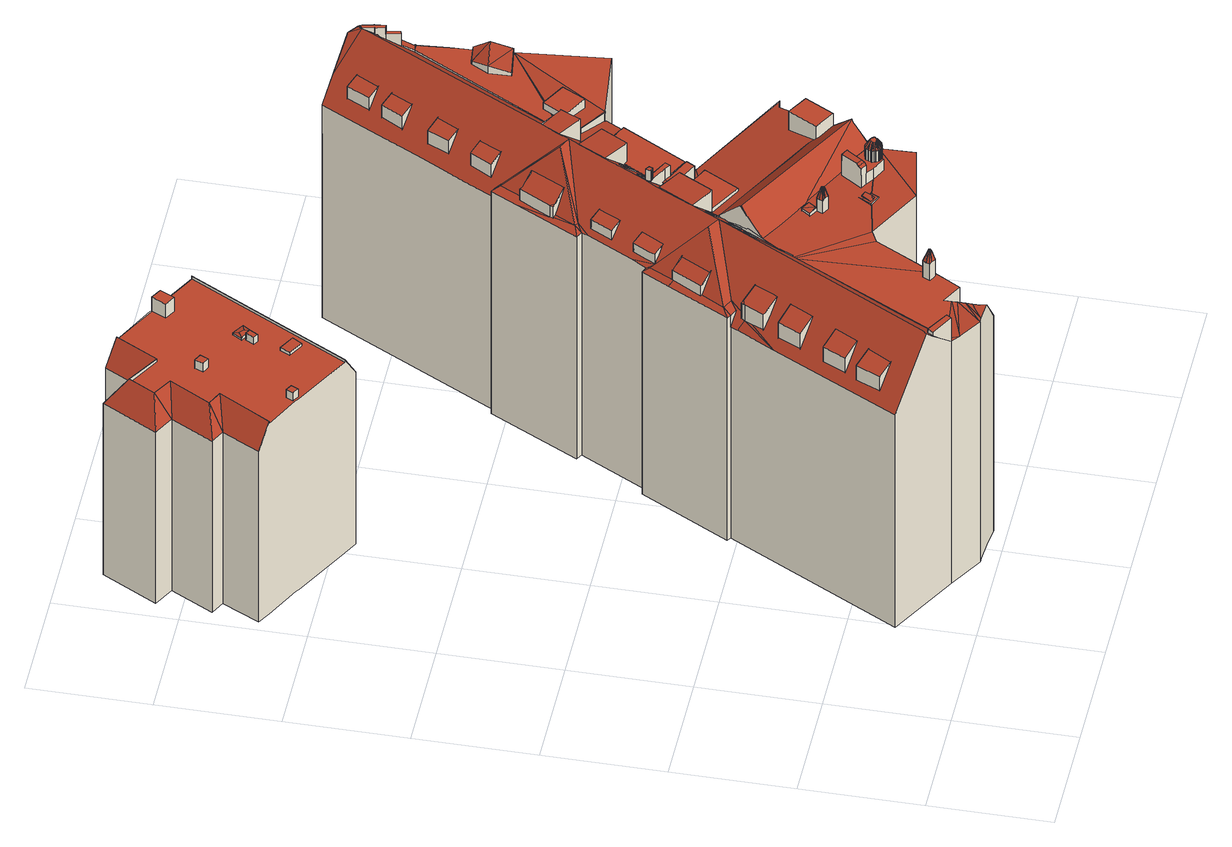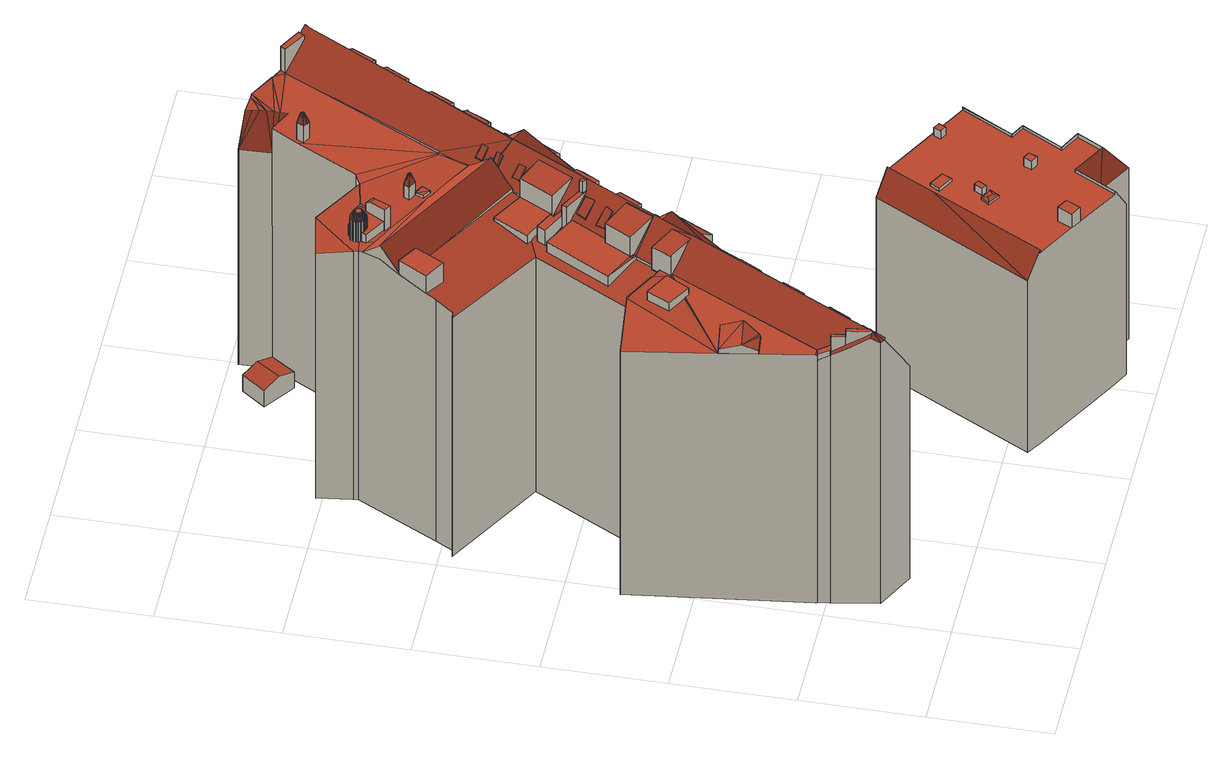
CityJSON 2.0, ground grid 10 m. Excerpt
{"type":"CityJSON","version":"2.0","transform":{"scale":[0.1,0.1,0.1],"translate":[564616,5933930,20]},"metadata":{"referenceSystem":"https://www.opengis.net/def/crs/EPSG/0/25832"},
"CityObjects":{
"building1":{"type":"Building","attributes":{"Grundfläche 2D":"7.554817","Grundhöhe NN":"21.493"},"geometry":[{"type":"Solid","lod":"3","boundaries":[[[[0,1,2,3]],[[4,0,3,5]],[[5,3,2,6,7]],[[4,5,7,8]],[[1,0,4,8,9]],[[2,1,9,6]],[[7,6,9,8]]]],"semantics":{"surfaces":[{"type":"RoofSurface"},{"type":"WallSurface"},{"type":"GroundSurface"}],"values":[[0,0,1,1,1,1,2]]}}]},
"building2":{"type":"Building","attributes":{"Grundfläche 2D":"200.383930","Grundhöhe NN":"20.601"},"children":["building2-1","building2-2","building2-3","building2-4","building2-5","building2-6"],"geometry":[{"type":"Solid","lod":"3","boundaries":[[[[10,11,12]],[[13,12,11,14]],[[15,16,17,18,19,20,21,22,23,24,25,26,27,28,29]],[[30,31,32,33]],[[34,35,32]],[[35,33,32]],[[36,37,35,34]],[[38,37,36]],[[39,37,38]],[[38,40,41,39]],[[42,41,40]],[[43,41,42]],[[42,44,45,43]],[[45,27,26,43]],[[43,26,25,41]],[[41,25,24,39]],[[39,24,23,37]],[[23,22,35,37]],[[22,21,33,35]],[[21,20,30,33]],[[10,16,15,14,11]],[[18,17,16,10,12,46,47,48,49,50,51,31,30,20,19]],[[32,31,51,52]],[[34,32,52,53]],[[36,34,53,54]],[[40,38,55,56]],[[44,42,57,58]],[[38,36,54,55]],[[42,40,56,57]],[[28,27,45,44,58,59,60,61,62,63,13,14,15,29]],[[12,13,63,46]],[[54,53,52,51,50,49,48,47,46,63,62,61,60,59,58,57,56,55]]]],"semantics":{"surfaces":[{"type":"RoofSurface"},{"type":"WallSurface"},{"type":"GroundSurface"}],"values":[[0,0,0,0,0,0,0,0,0,0,0,0,0,1,1,1,1,1,1,1,1,1,1,1,1,1,1,1,1,1,1,2]]}}]},
"building2-1":{"type":"BuildingInstallation","parents":["building2"],"geometry":[{"type":"MultiSurface","lod":"3","boundaries":[[[64,65,66,67,68]],[[66,65,69,70]],[[70,71,72,68,67,66]],[[64,68,72,73]],[[65,64,73,69]]],"semantics":{"surfaces":[{"type":"RoofSurface"},{"type":"WallSurface"}],"values":[0,1,1,1,1]}}]},
"building2-2":{"type":"BuildingInstallation","parents":["building2"],"geometry":[{"type":"MultiSurface","lod":"3","boundaries":[[[74,75,76]],[[77,78,79,75,74]],[[80,81,79,78]],[[81,82,76,75,79]],[[83,84,74,76]],[[74,84,85,78,77]],[[85,86,87,81,80,78]],[[87,88,83,76,82,81]]],"semantics":{"surfaces":[{"type":"RoofSurface"},{"type":"WallSurface"}],"values":[0,0,0,0,1,1,1,1]}}]},
"building2-3":{"type":"BuildingInstallation","parents":["building2"],"geometry":[{"type":"MultiSurface","lod":"3","boundaries":[[[89,90,91,92]],[[92,91,93,94]],[[89,92,94,95]],[[90,89,95,96]],[[91,90,96,93]]],"semantics":{"surfaces":[{"type":"RoofSurface"},{"type":"WallSurface"}],"values":[0,1,1,1,1]}}]},
"building2-4":{"type":"BuildingInstallation","parents":["building2"],"geometry":[{"type":"MultiSurface","lod":"3","boundaries":[[[97,98,99,100]],[[98,97,101,102]],[[102,103,99,98]],[[103,104,100,99]],[[97,100,104,101]]],"semantics":{"surfaces":[{"type":"RoofSurface"},{"type":"WallSurface"}],"values":[0,1,1,1,1]}}]},
"building2-5":{"type":"BuildingInstallation","parents":["building2"],"geometry":[{"type":"MultiSurface","lod":"3","boundaries":[[[105,106,107,108]],[[108,107,18,109]],[[105,108,109,110]],[[106,105,110,17]],[[107,106,17,18]]],"semantics":{"surfaces":[{"type":"RoofSurface"},{"type":"WallSurface"}],"values":[0,1,1,1,1]}}]},
"building2-6":{"type":"BuildingInstallation","parents":["building2"],"geometry":[{"type":"MultiSurface","lod":"3","boundaries":[[[111,112,113,114]],[[114,113,115,116]],[[111,114,116,117]],[[112,111,117,118]],[[113,112,118,115]]],"semantics":{"surfaces":[{"type":"RoofSurface"},{"type":"WallSurface"}],"values":[0,1,1,1,1]}}]},
"building3":{"type":"Building","attributes":{"Grundfläche 2D":"755.969123","Grundhöhe NN":"21.493"},"children":["building3-1","building3-2","building3-3","building3-4","building3-5","building3-6","building3-7","building3-8","building3-9","building3-10","building3-11","building3-12","building3-13","building3-14","building3-15","building3-16","building3-17","building3-18","building3-19","building3-20","building3-21","building3-22","building3-23","building3-24","building3-25","building3-26","building3-27","building3-28","building3-29","building3-30","building3-31","building3-32","building3-33","building3-34","building3-35","building3-36","building3-37","building3-38","building3-39"],"geometry":[{"type":"MultiSurface","lod":"3","boundaries":[[[119,120,121,122,123,124,125,126,127,128,129,130]],[[131,122,121]],[[132,122,131]],[[133,134,135,136,137,138,123,122,132,139,140]],[[141,142,143,144,123,138,145,146]],[[147,148,149]],[[150,151,147,152]],[[151,148,147]],[[149,148,153,154,155,156,157]],[[158,159,160,161,162,163]],[[164,165,166]],[[167,166,165,168,169,170,171]],[[168,165,164,172]],[[164,173,174,175,176,169,168,172]],[[177,178,179]],[[179,178,180]],[[181,182,183,184,185,186,187,178,177,188,189,190]],[[191,192,193]],[[194,195,196,197,198]],[[191,193,196,195,194,198,199,200]],[[201,198,197]],[[202,203,201]],[[201,203,198]],[[204,205,184,203,202,206,207,176,208,209,210]],[[211,207,206]],[[212,213,214,215,216]],[[200,199,198,217,191]],[[176,175,174,218,219,220,221,222,223]],[[224,225,226,227,228,229,230,231,232,233,210,209,208,176,223,222,234,235,236,237,238],[239,240,241,176]],[[239,176,241,240]],[[229,242,243,230]],[[210,233,244]],[[245,233,232,233]],[[233,245,244]],[[246,247,232]],[[248,249,250,247,246,251]],[[150,152,252,205,253,254,255,256,257,258]],[[244,245,233,232,247,259,260,255,254,253,205,204,210]],[[261,262,186,185,184,205,252,152]],[[263,264,265,266,267,268,269,178,187,186,262,261,270,271,272]],[[273,265,264]],[[269,180,178]],[[269,268,274,180]],[[179,180,274]],[[275,214,211]],[[214,207,211]],[[276,215,214,275]],[[215,276,277,212,216]],[[277,278,212]],[[169,212,278,279,170]],[[183,217,184]],[[183,191,217]],[[183,192,191]],[[169,176,213,212]],[[207,214,213,176]],[[217,203,184]],[[198,203,217]],[[280,281,221,220]],[[282,283,281]],[[281,284,221]],[[281,283,284]],[[285,286,282]],[[282,286,283]],[[285,287,288,289]],[[285,289,286]],[[290,291,221,284,292,293]],[[294,291,290]],[[294,295,296,291]],[[297,295,297,298]],[[299,300,299,301]],[[298,300,298,297]],[[302,303,301,299,300,299,141,146,145,138,137,136,135,134,304,133,235,296,295],[298,300,298,297,295,297]],[[305,303,302]],[[141,299,301,142]],[[306,288,287]],[[289,288,306]],[[289,306,307,286]],[[284,307,292]],[[283,307,284]],[[286,307,283]],[[308,309,310,311,312,313,314,129,128,127,315,316,317,318,319,320,321,322]],[[323,324,325,326,327,328,329,330,331,332,333,250,334,335,251,336,337,338,339,340,322,321,341,342]],[[332,343,333]],[[344,345,346]],[[347,348,344,349,350,351,352,353]],[[353,354,355,356,344,348,347]],[[354,357,345,344,356,355]],[[358,359,352,351]],[[360,357,354]],[[361,362,357]],[[362,345,357]],[[183,182,192]],[[167,171,170,279,278]],[[292,307,293]],[[324,357,360,271,325]],[[324,323,361,357]],[[361,323,342,362]],[[342,341,345,362]],[[363,364,133,140,139,132,131,121,120,119,227,226,225,365,366]],[[134,133,304]],[[144,143,142,367,315,124,123]],[[314,313,227,119,130,129]],[[330,329,328,152,147,149]],[[258,151,150]],[[255,260,259,155,154]],[[332,156,155,259,343]],[[332,331,157,156]],[[149,157,331,330]],[[309,160,159,242,310]],[[309,308,161,160]],[[161,308,322,340,339,243,158,163,162]],[[173,164,166,167,368,369]],[[220,219,218,174,173,369,370]],[[220,221,291,296,235,234,222,221]],[[229,228,227,313,312,311]],[[229,311,310,242]],[[243,339,338,230]],[[230,338,337,231]],[[231,337,336,232]],[[232,336,246]],[[336,251,246]],[[333,247,250]],[[247,333,343,259]],[[327,261,152,150,152,328]],[[261,327,326,270]],[[270,326,325,271]],[[265,273,371,372]],[[274,268,267,266,265,372,373]],[[188,177,179,274,373,374]],[[182,181,190,189,188,374,375]],[[192,182,375,376,193]],[[197,196,193,376,377]],[[201,197,377,378]],[[211,206,202,201,378,379]],[[277,276,275,380,381]],[[275,211,379,380]],[[278,277,381,368,167]],[[282,281,280,220,370,382]],[[383,384,306,287,285,282,382,385]],[[307,306,384,386]],[[387,294,290,293,307,386]],[[295,294,387,388]],[[302,295,388,389]],[[305,302,389,390]],[[303,305,390,391]],[[301,303,391,392]],[[316,315,367,142,301,392,393,318,317]],[[319,318,393,394]],[[320,319,394,395]],[[321,320,395,396]],[[341,321,396,397]],[[345,341,397,398,346]],[[399,400,371,273,359,358,351,350,349,344,346,398,401]],[[352,359,273,264]],[[352,264,263,353]],[[354,353,263,272]],[[360,354,272,271]],[[250,249,334]],[[335,334,249,248]],[[335,248,251]],[[224,238,237,236,235,133,364,363,366,365,225]],[[398,397,396,395,394,393,392,391,390,389,388,387,386,384,383,385,382,370,369,368,381,380,379,378,377,376,375,374,373,372,371,400,399,401]]],"semantics":{"surfaces":[{"type":"RoofSurface"},{"type":"WallSurface"},{"type":"GroundSurface"}],"values":[0,0,0,0,0,0,0,0,0,0,0,0,0,0,0,0,0,0,0,0,0,0,0,0,0,0,0,0,0,0,0,0,0,0,0,0,0,0,0,0,0,0,0,0,0,0,0,0,0,0,0,0,0,0,0,0,0,0,0,0,0,0,0,0,0,0,0,0,0,0,0,0,0,0,0,0,0,0,0,0,0,0,0,0,0,0,0,0,0,0,0,1,1,1,1,1,1,1,1,1,1,1,1,1,1,1,1,1,1,1,1,1,1,1,1,1,1,1,1,1,1,1,1,1,1,1,1,1,1,1,1,1,1,1,1,1,1,1,1,1,1,1,1,1,1,1,1,1,1,1,1,1,1,1,1,1,1,1,1,1,1,2]}}]},
"building3-1":{"type":"BuildingInstallation","parents":["building3"],"geometry":[{"type":"MultiSurface","lod":"3","boundaries":[[[402,403,404,405,406,407,408,409,410,411,412,413,414,415,416,417,418,419,420,421,422,423,424,425,426,427,428,429,430,431,432,433]],[[404,403,434,300]],[[435,436,406,405,404,300]],[[436,437,407,406]],[[431,430,438,439]],[[439,440,441,433,432,431]]],"semantics":{"surfaces":[{"type":"RoofSurface"},{"type":"WallSurface"}],"values":[0,1,1,1,1,1]}}]},
"building3-2":{"type":"BuildingInstallation","parents":["building3"],"geometry":[{"type":"MultiSurface","lod":"3","boundaries":[[[442,443,444]],[[445,443,442]],[[442,444,446]],[[447,448,444,443]],[[448,449,446,444]],[[449,450,451,445,442,446]],[[451,447,443,445]]],"semantics":{"surfaces":[{"type":"RoofSurface"},{"type":"WallSurface"}],"values":[0,0,0,1,1,1,1]}}]},
"building3-3":{"type":"BuildingInstallation","parents":["building3"],"geometry":[{"type":"MultiSurface","lod":"3","boundaries":[[[452,453,454]],[[455,456,452]],[[454,453,457]],[[457,458,459]],[[457,460,458]],[[452,456,453]],[[461,456,455]],[[462,463,461]],[[461,463,456]],[[462,464,463]],[[459,465,462]],[[462,465,464]],[[459,458,465]],[[453,460,457]],[[453,456,463,464,465,458,460]],[[466,467,468,455,452,454]],[[455,468,469,462,461]],[[469,470,459,462]],[[459,470,466,454,457]]],"semantics":{"surfaces":[{"type":"RoofSurface"},{"type":"WallSurface"}],"values":[0,0,0,0,0,0,0,0,0,0,0,0,0,0,0,1,1,1,1]}}]},
"building3-4":{"type":"BuildingInstallation","parents":["building3"],"geometry":[{"type":"MultiSurface","lod":"3","boundaries":[[[471,472,473]],[[473,474,475]],[[475,474,476]],[[473,472,474]],[[477,472,471]],[[478,477,471]],[[479,480,478]],[[480,477,478]],[[479,481,480]],[[482,481,479]],[[475,476,482]],[[483,481,482]],[[476,483,482]],[[480,481,483,476,474,472,477]],[[484,449,471,473]],[[446,471,449]],[[485,486,479,478,471,446,449]],[[479,486,487,475,482]],[[487,484,473,475]]],"semantics":{"surfaces":[{"type":"RoofSurface"},{"type":"WallSurface"}],"values":[0,0,0,0,0,0,0,0,0,0,0,0,0,0,1,1,1,1,1]}}]},
"building3-5":{"type":"BuildingInstallation","parents":["building3"],"geometry":[{"type":"MultiSurface","lod":"3","boundaries":[[[488,489,490,491,492]],[[493,488,492]],[[490,489,494,495]],[[490,495,491]],[[493,492,491,492]],[[494,489,488,493,496]]],"semantics":{"surfaces":[{"type":"RoofSurface"},{"type":"WallSurface"}],"values":[0,0,1,1,1,1]}}]},
"building3-6":{"type":"BuildingInstallation","parents":["building3"],"geometry":[{"type":"MultiSurface","lod":"3","boundaries":[[[497,498,499,500]],[[316,501,497,500]],[[501,127,126,498,497]],[[124,499,498,126,125]],[[124,315,316,500,499]]],"semantics":{"surfaces":[{"type":"RoofSurface"},{"type":"WallSurface"}],"values":[0,1,1,1,1]}}]},
"building3-7":{"type":"BuildingInstallation","parents":["building3"],"geometry":[{"type":"MultiSurface","lod":"3","boundaries":[[[502,503,298,496,298,504,505,506],[493,492,491,495,494,496]],[[507,506,505]],[[507,297,508,503,502,506]],[[504,298,503,508,298]]],"semantics":{"surfaces":[{"type":"RoofSurface"},{"type":"WallSurface"}],"values":[0,1,1,1]}}]},
"building3-8":{"type":"BuildingInstallation","parents":["building3"],"geometry":[{"type":"MultiSurface","lod":"3","boundaries":[[[509,510,511,512]],[[511,513,512]],[[509,514,510]],[[515,513,511,510,514]]],"semantics":{"surfaces":[{"type":"RoofSurface"},{"type":"WallSurface"}],"values":[0,1,1,1]}}]},
"building3-9":{"type":"BuildingInstallation","parents":["building3"],"geometry":[{"type":"MultiSurface","lod":"3","boundaries":[[[516,517,518,519,520,521,522,523,524,525,526]],[[269,178,518,517]],[[178,527,528,520,519,518]],[[521,520,528,529]],[[521,529,530,531,532,533,524,523,522]],[[533,534,525,524]],[[269,517,516,526,525,534,535,536,537]]],"semantics":{"surfaces":[{"type":"RoofSurface"},{"type":"WallSurface"}],"values":[0,1,1,1,1,1,1]}}]},
"building3-10":{"type":"BuildingInstallation","parents":["building3"],"geometry":[{"type":"MultiSurface","lod":"3","boundaries":[[[538,539,540,541,542]],[[543,540,539]],[[538,542,544]],[[539,538,544,543]]],"semantics":{"surfaces":[{"type":"RoofSurface"},{"type":"WallSurface"}],"values":[0,1,1,1]}}]},
"building3-11":{"type":"BuildingInstallation","parents":["building3"],"geometry":[{"type":"MultiSurface","lod":"3","boundaries":[[[545,546,547,548]],[[218,219,220,546,545]],[[220,221,547,546]],[[221,549,548,547]],[[545,548,549,218]]],"semantics":{"surfaces":[{"type":"RoofSurface"},{"type":"WallSurface"}],"values":[0,1,1,1,1]}}]},
"building3-12":{"type":"BuildingInstallation","parents":["building3"],"geometry":[{"type":"MultiSurface","lod":"3","boundaries":[[[550,551,552,553,554]],[[555,553,552,551]],[[556,554,553,552,553,557]],[[550,554,556,558]],[[558,555,551,550]]],"semantics":{"surfaces":[{"type":"RoofSurface"},{"type":"WallSurface"}],"values":[0,1,1,1,1]}}]},
"building3-13":{"type":"BuildingInstallation","parents":["building3"],"geometry":[{"type":"MultiSurface","lod":"3","boundaries":[[[559,560,534,533]],[[561,562,559,533,532]],[[562,563,560,559]],[[535,534,560,563,564]]],"semantics":{"surfaces":[{"type":"RoofSurface"},{"type":"WallSurface"}],"values":[0,1,1,1]}}]},
"building3-14":{"type":"BuildingInstallation","parents":["building3"],"geometry":[{"type":"MultiSurface","lod":"3","boundaries":[[[565,566,567,568,569]],[[159,158,567,566]],[[230,568,567,158,243]],[[229,242,159,566,565,569]]],"semantics":{"surfaces":[{"type":"RoofSurface"},{"type":"WallSurface"}],"values":[0,1,1,1]}}]},
"building3-15":{"type":"BuildingInstallation","parents":["building3"],"geometry":[{"type":"MultiSurface","lod":"3","boundaries":[[[570,571,572,573]],[[574,572,571]],[[570,573,575]],[[574,571,570,575]]],"semantics":{"surfaces":[{"type":"RoofSurface"},{"type":"WallSurface"}],"values":[0,1,1,1]}}]},
"building3-16":{"type":"BuildingInstallation","parents":["building3"],"geometry":[{"type":"MultiSurface","lod":"3","boundaries":[[[576,577,578,579,580,581,582]],[[207,583,577,576,582]],[[580,579,584]],[[580,584,207,582,581]]],"semantics":{"surfaces":[{"type":"RoofSurface"},{"type":"WallSurface"}],"values":[0,1,1,1]}}]},
"building3-17":{"type":"BuildingInstallation","parents":["building3"],"geometry":[{"type":"MultiSurface","lod":"3","boundaries":[[[585,586,587,588,589,590,591,592,593]],[[594,595,591,590]],[[586,585,593,596,597]],[[589,588,168,598,599,595,594,590]],[[599,165,591,595]],[[165,172,596,593,592,591]]],"semantics":{"surfaces":[{"type":"RoofSurface"},{"type":"WallSurface"}],"values":[0,0,1,1,1,1]}}]},
"building3-18":{"type":"BuildingInstallation","parents":["building3"],"geometry":[{"type":"MultiSurface","lod":"3","boundaries":[[[600,601,602,603]],[[602,601,604,605]],[[606,600,603]],[[601,600,606,604]]],"semantics":{"surfaces":[{"type":"RoofSurface"},{"type":"WallSurface"}],"values":[0,1,1,1]}}]},
"building3-19":{"type":"BuildingInstallation","parents":["building3"],"geometry":[{"type":"MultiSurface","lod":"3","boundaries":[[[359,607,563,562,352]],[[561,264,352,562]],[[264,273,359,352]],[[265,607,359,273]],[[265,564,563,607]]],"semantics":{"surfaces":[{"type":"RoofSurface"},{"type":"WallSurface"}],"values":[0,1,1,1,1]}}]},
"building3-20":{"type":"BuildingInstallation","parents":["building3"],"geometry":[{"type":"MultiSurface","lod":"3","boundaries":[[[608,609,610,611,612]],[[610,613,611]],[[608,614,609]],[[610,609,614,613]]],"semantics":{"surfaces":[{"type":"RoofSurface"},{"type":"WallSurface"}],"values":[0,1,1,1]}}]},
"building3-21":{"type":"BuildingInstallation","parents":["building3"],"geometry":[{"type":"MultiSurface","lod":"3","boundaries":[[[615,616,617,618]],[[615,618,233,619]],[[619,231,616,615]]],"semantics":{"surfaces":[{"type":"RoofSurface"},{"type":"WallSurface"}],"values":[0,1,1]}}]},
"building3-22":{"type":"BuildingInstallation","parents":["building3"],"geometry":[{"type":"MultiSurface","lod":"3","boundaries":[[[620,621,622,623]],[[621,620,624,625]],[[622,621,625]],[[624,620,623]]],"semantics":{"surfaces":[{"type":"RoofSurface"},{"type":"WallSurface"}],"values":[0,1,1,1]}}]},
"building3-23":{"type":"BuildingInstallation","parents":["building3"],"geometry":[{"type":"MultiSurface","lod":"3","boundaries":[[[626,627,628,629]],[[630,628,627]],[[631,626,629]],[[627,626,631,630]]],"semantics":{"surfaces":[{"type":"RoofSurface"},{"type":"WallSurface"}],"values":[0,1,1,1]}}]},
"building3-24":{"type":"BuildingInstallation","parents":["building3"],"geometry":[{"type":"MultiSurface","lod":"3","boundaries":[[[632,633,262,634,635,636,637]],[[632,637,354,272,263,633]],[[262,261,270,635,634]],[[271,272,354,637,636,635,270]]],"semantics":{"surfaces":[{"type":"RoofSurface"},{"type":"WallSurface"}],"values":[0,1,1,1]}}]},
"building3-25":{"type":"BuildingInstallation","parents":["building3"],"geometry":[{"type":"MultiSurface","lod":"3","boundaries":[[[638,639,640,641]],[[642,643,638,641]],[[641,640,644,642]],[[643,645,639,638]],[[644,640,639,645]]],"semantics":{"surfaces":[{"type":"RoofSurface"},{"type":"WallSurface"}],"values":[0,1,1,1,1]}}]},
"building3-26":{"type":"BuildingInstallation","parents":["building3"],"geometry":[{"type":"MultiSurface","lod":"3","boundaries":[[[646,647,648,649,650]],[[647,646,650,651,652]],[[653,648,647,652]],[[649,648,653,654]],[[650,649,654,651]]],"semantics":{"surfaces":[{"type":"RoofSurface"},{"type":"WallSurface"}],"values":[0,1,1,1,1]}}]},
"building3-27":{"type":"BuildingInstallation","parents":["building3"],"geometry":[{"type":"MultiSurface","lod":"3","boundaries":[[[655,656,657,658,659,660]],[[661,658,657,656,662,663]],[[659,658,661,664]],[[660,659,664,665]],[[655,660,665,666]],[[656,655,666,662]]],"semantics":{"surfaces":[{"type":"RoofSurface"},{"type":"WallSurface"}],"values":[0,1,1,1,1,1]}}]},
"building3-28":{"type":"BuildingInstallation","parents":["building3"],"geometry":[{"type":"MultiSurface","lod":"3","boundaries":[[[667,668,669,670,671,672,662,244],[662,666,665,664,661,663]],[[334,249,250,247,672,662,672,671]],[[245,233,618,617,669,668,667,244]],[[617,673,670,669]],[[671,670,673,335,248,249,334]]],"semantics":{"surfaces":[{"type":"RoofSurface"},{"type":"WallSurface"}],"values":[0,1,1,1,1]}}]},
"building3-29":{"type":"BuildingInstallation","parents":["building3"],"geometry":[{"type":"MultiSurface","lod":"3","boundaries":[[[674,675,676,677]],[[675,678,676]],[[677,679,674]],[[675,674,679,678]]],"semantics":{"surfaces":[{"type":"RoofSurface"},{"type":"WallSurface"}],"values":[0,1,1,1]}}]},
"building3-30":{"type":"BuildingInstallation","parents":["building3"],"geometry":[{"type":"MultiSurface","lod":"3","boundaries":[[[680,681,682,252,253,254]],[[682,148,151,258,252]],[[253,252,253,254]],[[255,154,153,681,680,254]],[[153,148,682,681]]],"semantics":{"surfaces":[{"type":"RoofSurface"},{"type":"WallSurface"}],"values":[0,1,1,1,1]}}]},
"building3-31":{"type":"BuildingInstallation","parents":["building3"],"geometry":[{"type":"MultiSurface","lod":"3","boundaries":[[[683,684,685,686]],[[685,684,223,687]],[[686,685,687,688]],[[683,686,688,689]],[[684,683,689,223]]],"semantics":{"surfaces":[{"type":"RoofSurface"},{"type":"WallSurface"}],"values":[0,1,1,1,1]}}]},
"building3-32":{"type":"BuildingInstallation","parents":["building3"],"geometry":[{"type":"MultiSurface","lod":"3","boundaries":[[[690,691,692,693,694,695]],[[691,690,695,696,216]],[[694,693,692,215,697]],[[695,694,697,696]]],"semantics":{"surfaces":[{"type":"RoofSurface"},{"type":"WallSurface"}],"values":[0,1,1,1]}}]},
"building3-33":{"type":"BuildingInstallation","parents":["building3"],"geometry":[{"type":"MultiSurface","lod":"3","boundaries":[[[698,699,700]],[[701,702,699,698]],[[703,704,701,705]],[[702,701,704]],[[706,240,698,700]],[[240,707,708,705,701,698]],[[703,705,708,709]],[[700,699,710,706]],[[703,709,239,704]],[[239,241,702,704]],[[699,702,241,710]]],"semantics":{"surfaces":[{"type":"RoofSurface"},{"type":"WallSurface"}],"values":[0,0,0,0,1,1,1,1,1,1,1]}}]},
"building3-34":{"type":"BuildingInstallation","parents":["building3"],"geometry":[{"type":"MultiSurface","lod":"3","boundaries":[[[711,712,713]],[[714,715,716,717,718,712,711]],[[719,194,199,714,711,713]],[[718,717,716,200,720]],[[720,195,712,718]],[[195,719,713,712]]],"semantics":{"surfaces":[{"type":"RoofSurface"},{"type":"WallSurface"}],"values":[0,0,1,1,1,1]}}]},
"building3-35":{"type":"BuildingInstallation","parents":["building3"],"geometry":[{"type":"MultiSurface","lod":"3","boundaries":[[[721,722,723,724]],[[355,725,722,721,726,347]],[[725,727,723,722]],[[727,728,724,723]],[[348,726,721,724,728,356]]],"semantics":{"surfaces":[{"type":"RoofSurface"},{"type":"WallSurface"}],"values":[0,1,1,1,1]}}]},
"building3-36":{"type":"BuildingInstallation","parents":["building3"],"geometry":[{"type":"MultiSurface","lod":"3","boundaries":[[[729,730,731,732,733]],[[731,734,735,732]],[[734,736,737,735]],[[730,738,739,740,736,734,731]],[[434,403,737,736,740]],[[403,402,433,441,741,729,733,732,735,737]],[[741,738,730,729]]],"semantics":{"surfaces":[{"type":"RoofSurface"},{"type":"WallSurface"}],"values":[0,0,0,1,1,1,1]}}]},
"building3-37":{"type":"BuildingInstallation","parents":["building3"],"geometry":[{"type":"MultiSurface","lod":"3","boundaries":[[[742,743,744,745]],[[746,745,744]],[[746,747,748,745]],[[747,749,748]],[[749,750,751,748]],[[752,743,742]],[[753,754,755,756]],[[757,758,755,754]],[[757,752,742,758]],[[759,751,750]],[[760,751,759]],[[760,761,762]],[[762,751,760]],[[761,763,762]],[[763,764,765,762]],[[764,766,767,765]],[[768,769,767,766]],[[768,770,769]],[[769,770,771,772,773]],[[774,772,771]],[[774,775,776,772]],[[777,776,775]],[[778,779,777]],[[777,779,776]],[[778,780,779]],[[780,781,782,779]],[[781,783,782]],[[784,785,782,783]],[[784,786,787,785]],[[786,788,789,787]],[[790,789,788]],[[790,791,789]],[[791,792,793,789]],[[792,794,793]],[[794,795,796,793]],[[797,796,795]],[[797,798,756,796]],[[798,799,756]],[[799,753,756]],[[793,796,756,755,758,742,745,748,751,762,765,767,769,773,772,776,779,782,785,787,789]],[[744,743,418,417]],[[746,744,417,416]],[[747,746,416,415]],[[749,747,415,414]],[[750,749,414,413]],[[759,750,413,412]],[[760,759,412,411]],[[761,760,411,410]],[[763,761,410,409]],[[764,763,409,408]],[[766,764,408,407]],[[766,407,437,800,768]],[[768,800,801,770]],[[770,801,802,771]],[[771,802,803,774]],[[774,803,804,775]],[[775,804,805,777]],[[777,805,806,778]],[[778,806,807,780]],[[780,807,808,781]],[[781,808,809,783]],[[783,809,810,784]],[[784,810,299,786]],[[786,299,811,788]],[[790,788,811,438,430]],[[791,790,430,429]],[[792,791,429,428]],[[794,792,428,427]],[[795,794,427,426]],[[797,795,426,425]],[[798,797,425,424]],[[799,798,424,423]],[[753,799,423,422]],[[754,753,422,421]],[[757,754,421,420]],[[752,757,420,419]],[[743,752,419,418]]],"semantics":{"surfaces":[{"type":"RoofSurface"},{"type":"WallSurface"}],"values":[0,0,0,0,0,0,0,0,0,0,0,0,0,0,0,0,0,0,0,0,0,0,0,0,0,0,0,0,0,0,0,0,0,0,0,0,0,0,0,0,1,1,1,1,1,1,1,1,1,1,1,1,1,1,1,1,1,1,1,1,1,1,1,1,1,1,1,1,1,1,1,1,1,1,1,1,1]}}]},
"building3-38":{"type":"BuildingInstallation","parents":["building3"],"geometry":[{"type":"MultiSurface","lod":"3","boundaries":[[[812,813,814,673,617,616,815]],[[814,813,816,817]],[[335,673,814,817]],[[231,232,336,337]],[[337,818,815,616,231]],[[818,819,812,815]],[[813,812,819,816]]],"semantics":{"surfaces":[{"type":"RoofSurface"},{"type":"WallSurface"}],"values":[0,1,1,1,1,1,1]}}]},
"building3-39":{"type":"BuildingInstallation","parents":["building3"],"geometry":[{"type":"MultiSurface","lod":"3","boundaries":[[[820,821,822]],[[820,823,821]],[[824,821,823]],[[825,826,824]],[[826,821,824]],[[820,822,349,827]],[[827,828,823,820]],[[824,823,828,829]],[[825,824,829,830]],[[830,344,826,825]],[[344,349,822,821,826]]],"semantics":{"surfaces":[{"type":"RoofSurface"},{"type":"WallSurface"}],"values":[0,0,0,0,0,1,1,1,1,1,1]}}]}
},
"vertices":[
[229,27,36],[241,18,31],[256,38,31],[243,47,36],[216,36,31],[230,56,31],[256,38,15],[230,56,15],[216,36,15],[241,18,15],
[173,624,202],[123,532,202],[185,617,180],[113,485,180],[101,491,202],[101,491,199],[173,624,199],[140,642,199],[131,647,199],[130,648,199],[94,667,198],[75,632,198],[47,648,198],[35,626,198],[52,617,198],[33,583,198],[45,577,198],[21,534,198],[50,519,199],[53,517,199],[94,667,201],[82,673,179],[70,651,179],[75,632,201],[41,667,179],[47,648,202],[16,621,179],[35,626,202],[33,612,179],[52,617,201],[14,577,179],[33,583,201],[26,571,179],[45,577,201],[10,540,179],[21,534,201],[185,617,6],[173,624,6],[131,647,6],[130,648,6],[94,667,6],[82,673,6],[70,651,6],[41,667,6],[16,621,6],[33,612,6],[14,577,6],[26,571,6],[10,540,6],[21,534,6],[50,519,6],[53,517,6],[101,491,6],[113,485,6],
[58,524,207],[53,527,207],[50,521,207],[51,521,207],[55,518,207],[53,527,199],[50,521,199],[51,521,199],[55,518,199],[58,524,199],
[111,573,201],[116,576,202],[116,581,201],[114,572,201],[121,568,201],[120,573,202],[123,571,201],[126,575,201],[118,580,201],[116,581,199],[111,573,199],[121,568,199],[123,571,199],[126,575,199],[118,580,199],
[76,592,207],[79,599,207],[73,602,207],[70,595,207],[73,602,198],[70,595,198],[76,592,198],[79,599,198],
[108,563,206],[112,561,206],[116,568,206],[112,570,206],[108,563,199],[112,561,199],[116,568,199],[112,570,199],
[134,630,213],[140,642,213],[131,647,213],[125,635,213],[125,635,199],[134,630,199],
[113,527,202],[118,535,202],[105,542,202],[101,534,202],[105,542,199],[101,534,199],[113,527,199],[118,535,199],
[251,230,264],[249,225,269],[242,212,284],[242,211,284],[357,148,284],[366,164,267],[351,172,267],[349,174,267],[350,176,264],[349,177,264],[346,179,264],[252,229,264],[241,211,284],[238,206,278],[231,192,264],[254,179,264],[268,172,264],[269,172,264],[275,168,265],[279,167,265],[238,205,278],[235,199,271],[334,139,266],[348,132,267],[349,133,268],[356,147,282],[317,147,266],[322,145,266],[311,335,263],[310,333,264],[336,321,264],[307,336,263],[307,335,264],[308,337,263],[298,311,264],[295,312,264],[278,282,264],[278,281,264],[306,267,264],[273,265,263],[258,237,263],[285,222,263],[301,251,263],[296,253,263],[294,254,263],[145,167,229],[165,193,237],[162,198,229],[165,204,229],[169,195,240],[178,206,244],[172,201,240],[170,202,237],[162,187,237],[88,61,230],[121,43,287],[124,47,287],[220,224,287],[368,553,252],[384,534,287],[385,545,280],[386,537,287],[289,435,230],[275,409,230],[281,405,240],[289,354,287],[294,364,287],[303,380,287],[380,526,287],[355,559,230],[346,542,230],[309,472,230],[274,404,244],[275,409,240],[271,411,240],[247,358,243],[248,361,242],[259,388,240],[232,337,240],[240,340,244],[249,357,244],[264,385,244],[237,334,240],[235,329,240],[243,338,244],[273,324,287],[285,346,287],[215,291,240],[208,271,244],[233,249,287],[248,278,287],[254,288,287],[207,278,240],[169,210,244],[209,230,288],[203,274,244],[193,254,244],[180,229,244],[279,359,287],[127,39,280],[131,37,276],[146,29,260],[149,33,260],[217,166,262],[219,200,276],[242,212,262],[247,223,262],[249,225,262],[251,230,262],[252,231,262],[255,238,262],[270,266,262],[274,273,262],[276,277,263],[273,278,266],[218,166,262],[225,180,262],[238,205,262],[238,206,262],[241,211,262],[228,216,276],[234,210,268],[227,216,276],[258,237,260],[273,265,260],[259,286,281],[272,279,267],[276,277,262],[278,280,263],[281,274,257],[283,278,257],[281,279,259],[279,275,259],[286,346,286],[285,345,286],[274,323,286],[295,312,263],[298,311,259],[310,333,259],[307,335,263],[278,282,263],[283,290,263],[316,352,263],[296,363,285],[324,368,263],[391,494,264],[395,505,266],[393,517,272],[391,525,277],[389,535,283],[386,536,286],[318,351,261],[321,358,261],[326,368,261],[396,495,260],[388,543,279],[202,280,240],[189,257,240],[162,206,240],[165,204,240],[170,202,240],[153,25,259],[154,24,259],[175,12,258],[193,33,259],[193,38,259],[179,12,258],[193,27,259],[195,11,258],[194,16,258],[193,22,259],[224,57,258],[217,166,260],[193,44,259],[211,35,258],[251,108,258],[261,113,258],[218,166,260],[289,119,260],[300,121,262],[335,127,265],[315,123,263],[347,129,266],[307,88,259],[348,125,266],[232,191,264],[352,97,263],[212,9,233],[211,35,233],[301,251,255],[285,222,260],[258,237,259],[255,238,259],[252,231,261],[251,230,261],[252,229,261],[367,166,265],[379,188,261],[382,194,260],[383,196,259],[391,211,256],[398,212,256],[312,260,252],[296,253,254],[329,353,258],[329,354,258],[321,358,260],[318,351,260],[316,352,260],[308,337,260],[311,335,259],[336,321,254],[306,267,254],[278,281,260],[278,280,260],[283,278,259],[281,274,259],[276,277,260],[274,273,260],[270,266,260],[273,265,259],[294,254,255],[355,339,252],[353,339,253],[278,282,260],[406,420,263],[355,339,261],[416,346,261],[342,379,264],[348,383,264],[402,451,264],[400,469,265],[397,494,266],[391,494,266],[324,368,264],[326,368,264],[340,377,264],[350,383,264],[329,354,263],[397,495,266],[396,495,266],[321,358,264],[329,353,263],[353,339,261],[238,206,265],[238,205,266],[242,212,264],[241,211,264],[356,147,269],[165,204,15],[88,61,15],[146,29,15],[396,495,15],[395,505,15],[388,543,15],[355,559,15],[275,409,15],[271,411,15],[232,337,15],[237,334,15],[207,278,15],[202,280,15],[162,206,15],[175,12,15],[195,11,15],[212,9,15],[179,12,15],[211,35,15],[251,108,15],[261,113,15],[307,88,15],[352,97,15],[348,125,15],[347,129,15],[383,196,15],[391,211,15],[398,212,15],[312,260,15],[355,339,15],[416,346,15],[397,494,15],[397,495,15],[400,469,15],
[310,129,274],[309,127,274],[315,123,274],[325,118,274],[327,117,274],[328,119,274],[327,119,274],[326,120,274],[325,120,274],[324,121,274],[323,122,274],[323,123,274],[323,124,274],[322,125,274],[322,126,274],[323,127,274],[323,128,274],[324,129,274],[324,130,274],[325,131,274],[326,131,274],[327,131,274],[328,132,274],[329,132,274],[330,131,274],[331,131,274],[332,131,274],[333,130,274],[334,129,274],[336,133,274],[334,134,274],[318,143,274],[309,127,263],[325,118,263],[327,117,263],[328,119,264],[334,129,265],[336,133,266],[334,134,266],[318,143,265],
[272,159,266],[268,169,267],[264,162,266],[275,165,267],[271,158,266],[268,169,264],[264,162,263],[271,158,263],[272,159,263],[275,165,264],
[215,62,275],[218,61,285],[217,65,275],[214,59,275],[218,60,285],[220,64,275],[220,61,285],[223,62,275],[219,61,285],[216,58,275],[220,56,275],[219,59,285],[219,60,285],[220,60,285],[217,65,258],[215,62,258],[214,59,258],[220,56,258],[223,62,258],
[271,158,276],[274,155,286],[278,155,276],[274,154,286],[275,150,276],[274,153,286],[273,155,286],[270,156,276],[269,153,276],[272,154,286],[273,154,286],[272,152,276],[273,153,286],[278,155,263],[270,156,263],[269,153,263],[275,150,263],
[297,120,263],[300,126,263],[295,128,263],[291,120,262],[293,119,262],[296,118,262],[300,126,262],[295,128,262],[297,120,262],
[362,198,279],[349,174,279],[366,164,279],[379,188,279],[362,198,260],
[289,119,262],[297,115,262],[302,125,262],[294,131,262],[288,119,262],[288,119,260],[297,115,261],
[307,426,259],[296,432,254],[286,414,254],[297,408,259],[286,414,240],[296,432,240],[292,425,240],
[387,534,288],[386,536,288],[384,534,288],[386,525,288],[386,524,288],[385,524,288],[386,522,288],[386,520,288],[387,516,288],[390,516,288],[389,525,288],[386,525,282],[386,524,281],[385,524,282],[386,522,281],[386,520,279],[387,516,277],[387,516,282],[390,516,282],[390,516,274],[389,525,279],[387,534,285],
[353,539,254],[343,520,254],[354,514,259],[354,515,259],[363,533,259],[343,520,240],[353,539,241],
[127,39,284],[146,29,284],[149,33,284],[130,44,284],[130,44,280],
[279,292,268],[269,297,279],[265,289,279],[265,289,278],[274,284,268],[269,297,278],[274,284,267],[265,289,277],[279,292,267],
[389,504,282],[392,505,282],[389,504,270],[389,504,271],[392,505,271],[392,505,267],
[255,238,282],[258,237,282],[273,265,282],[251,277,284],[235,248,284],
[315,469,254],[306,451,254],[317,445,259],[326,463,259],[306,451,240],[315,469,240],
[209,271,254],[218,266,258],[221,273,258],[227,285,258],[218,290,254],[210,276,254],[208,271,254],[209,271,246],[218,290,245],
[157,176,254],[170,169,261],[172,172,261],[181,188,261],[172,193,256],[169,195,254],[165,193,253],[162,187,253],[157,177,253],[167,195,254],[167,196,253],[157,177,237],[157,176,238],[167,195,238],[167,196,237],
[337,509,254],[327,491,254],[338,485,259],[347,503,259],[327,491,240],[331,489,247],[337,509,240],
[395,505,271],
[247,322,258],[238,327,254],[228,309,254],[237,304,258],[242,313,258],[228,309,245],[238,327,245],
[271,274,270],[274,273,270],[276,277,270],[273,278,270],[271,274,266],
[113,96,253],[103,76,253],[116,69,260],[126,89,260],[113,96,238],[103,76,238],
[129,125,253],[119,106,253],[132,99,261],[142,118,261],[119,106,238],[129,125,238],
[324,368,283],[304,379,285],[316,352,283],[318,351,283],[321,358,283],[326,368,283],
[236,232,277],[243,228,269],[246,234,269],[239,238,277],[239,238,276],[236,232,276],[246,234,268],[243,228,268],
[277,311,279],[274,307,279],[284,301,268],[287,308,268],[278,313,279],[278,313,278],[274,307,278],[284,301,267],[287,308,267],
[264,287,292],[261,289,292],[260,286,292],[260,285,292],[262,284,292],[263,284,292],[260,285,281],[261,289,281],[260,286,281],[262,284,281],[263,284,281],[264,287,281],
[272,279,281],[273,278,281],[276,277,281],[281,274,281],[283,278,281],[262,289,281],[281,274,270],
[150,164,253],[140,145,253],[153,138,261],[164,157,261],[140,145,237],[150,164,237],
[295,312,283],[298,311,283],[310,333,283],
[222,205,277],[219,200,277],[226,196,269],[229,202,269],[226,196,268],[229,202,268],[222,205,276],
[180,229,254],[189,224,262],[202,249,262],[193,254,254],[193,255,254],[179,230,254],[179,230,244],[193,255,244],
[234,210,269],[226,213,277],[233,209,269],[236,214,269],[227,216,277],[229,218,277],[228,216,277],[236,215,269],[233,209,268],[236,214,268],[236,215,268],[229,218,276],[226,213,276],
[249,357,255],[248,361,254],[247,358,254],[259,352,264],[262,356,264],[274,380,264],[264,385,255],[262,387,254],[247,358,242],[262,387,243],
[345,385,271],[334,366,271],[355,355,271],[365,374,271],[334,366,264],[345,385,264],[355,355,262],[365,374,263],
[319,144,286],[313,147,286],[306,134,285],[311,131,285],[318,143,286],[304,132,284],[310,129,284],[304,130,282],[309,127,282],[313,147,265],[304,132,263],[304,130,263],[319,144,265],
[326,127,291],[323,128,285],[323,127,285],[326,126,291],[322,126,285],[322,125,285],[326,125,291],[323,124,285],[323,123,285],[326,124,291],[324,129,285],[326,131,285],[325,131,285],[327,128,291],[328,128,291],[324,130,285],[327,127,291],[323,122,285],[324,121,285],[325,120,285],[327,123,291],[326,120,285],[327,119,285],[328,123,291],[328,119,285],[328,122,291],[329,119,285],[329,122,291],[330,119,285],[331,119,285],[330,123,291],[329,123,291],[332,120,285],[333,120,285],[331,123,291],[333,121,285],[334,122,285],[331,124,291],[335,123,285],[335,124,285],[332,125,291],[335,125,285],[335,126,285],[332,126,291],[335,127,285],[331,126,291],[334,128,285],[331,127,291],[334,129,285],[333,130,285],[332,131,285],[330,128,291],[331,131,285],[330,131,285],[329,128,291],[329,132,285],[328,132,285],[327,131,285],[329,119,264],[330,119,264],[331,119,264],[332,120,264],[333,120,264],[333,121,264],[334,122,264],[335,123,265],[335,124,265],[335,125,265],[335,126,265],[334,128,265],
[281,265,270],[296,258,270],[300,265,270],[283,268,270],[296,258,255],[300,265,255],[283,268,258],[281,265,258],
[385,449,267],[404,438,273],[402,451,267],[384,448,268],[376,434,273],[378,416,267],[406,420,267],[385,449,265],[384,448,265],[376,434,265],[378,416,264]
]}
